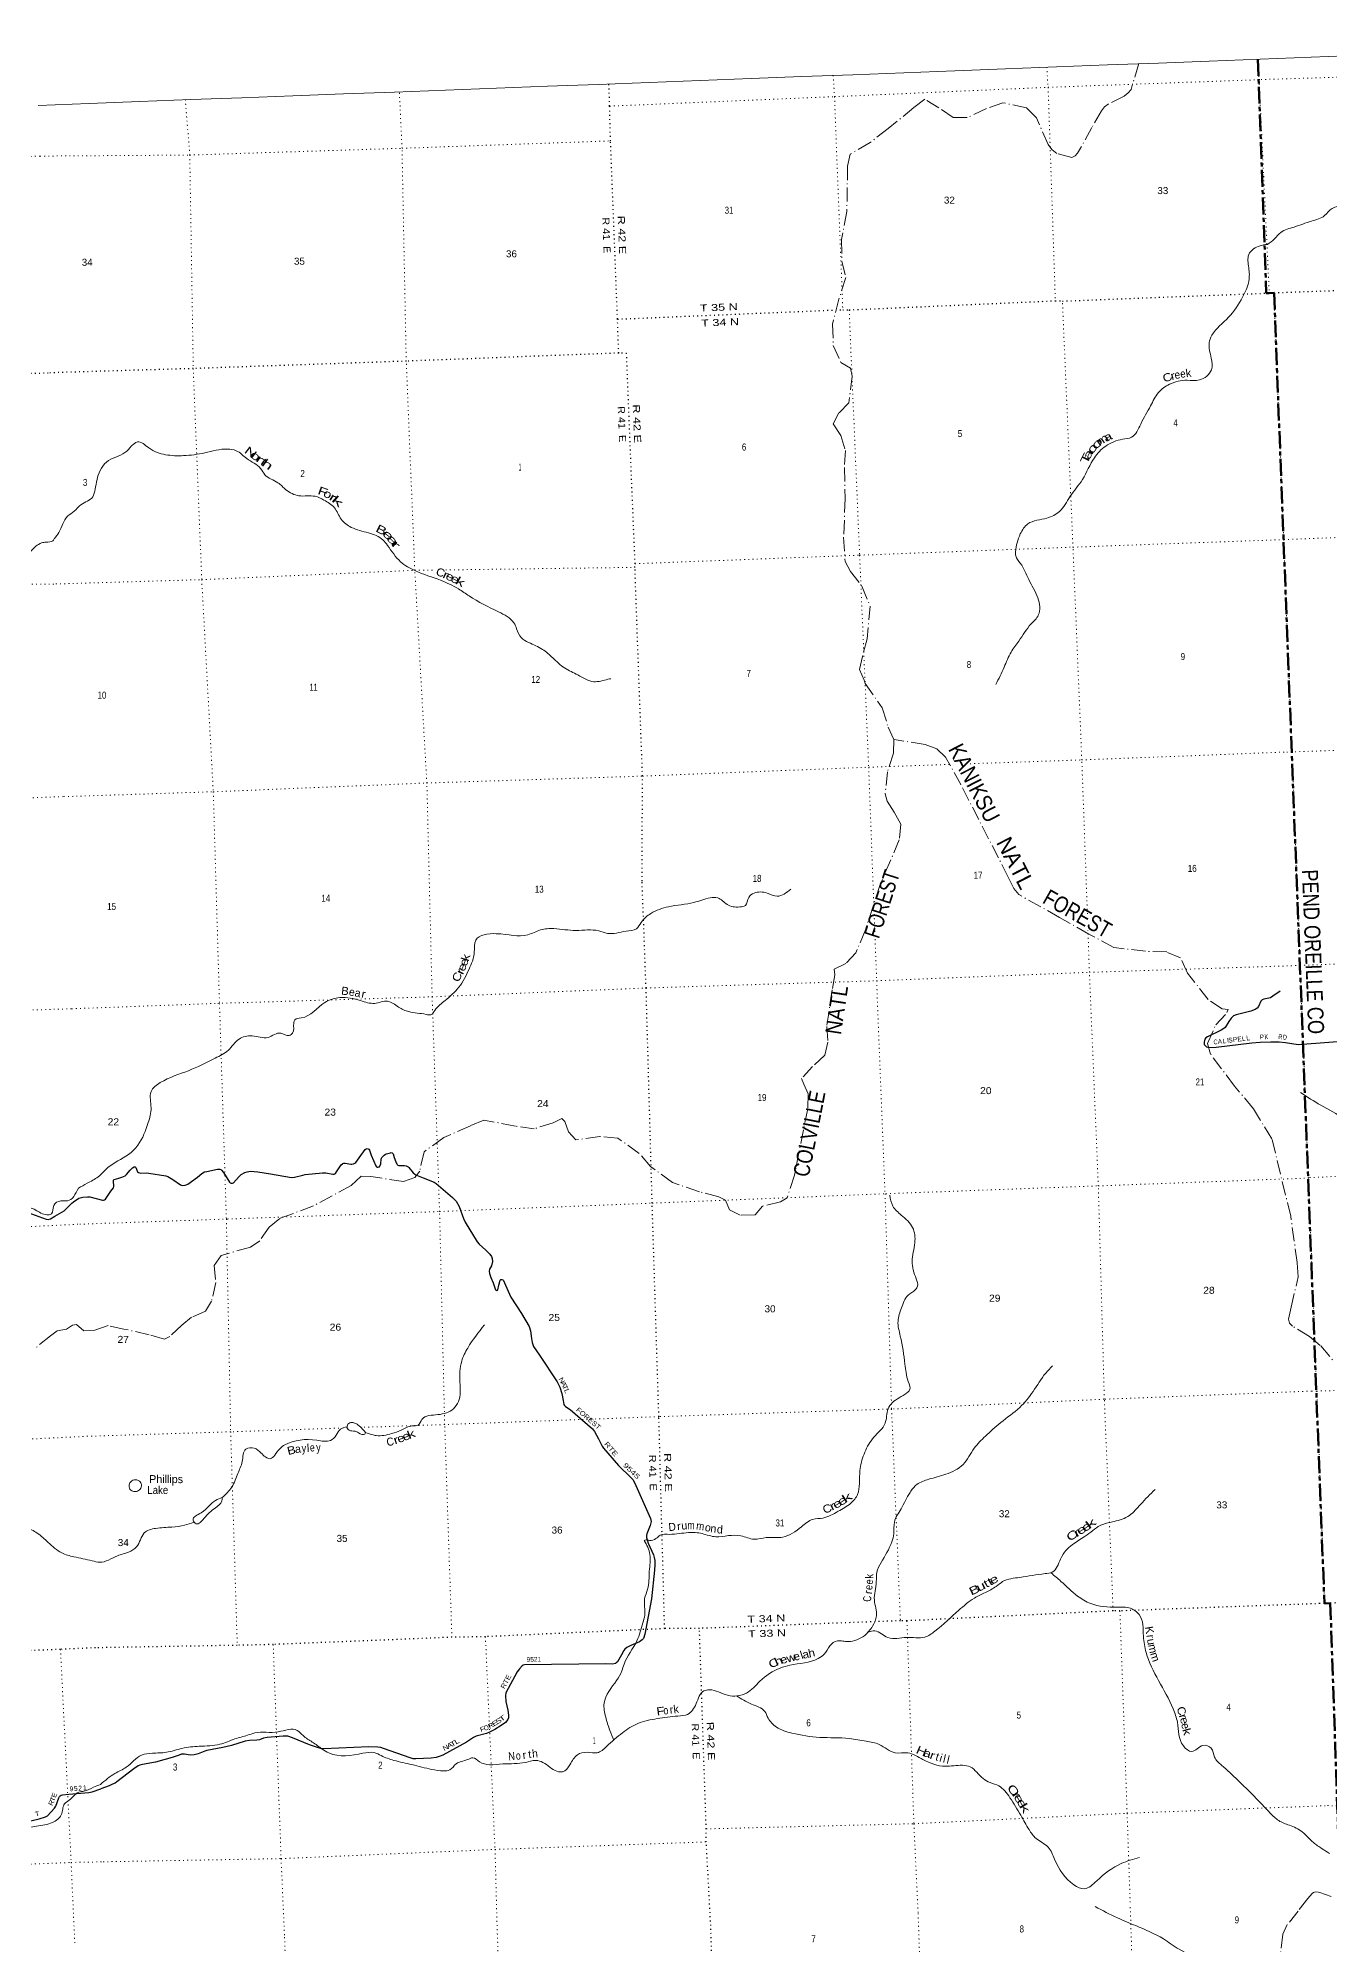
# Model space of a CAD drawing. Header units: feet. Extents: x 733631 to 986127, y 195788 to 388968.
# Drawn here: x 825295 to 857588, y 336781 to 384444 of the extents above; entities that cross this region are included whole.
import ezdxf
from ezdxf.enums import TextEntityAlignment as Align

# ---------------------------------------------------------------- set-up
doc = ezdxf.new("R2010")
doc.units = ezdxf.units.FT
doc.header["$LTSCALE"] = 70
for name, pattern in [('DOT_DASHED', [7.7, 5, -1.2, 0.3, -1.2]), ('DOTTED', [1.5, 0.3, -1.2]), ('LONG_DASH_SHORT_DASH', [9.9, 6, -1.2, 1.5, -1.2])]:
    doc.linetypes.add(name, pattern=pattern)
for name, color, linetype, lineweight in [('11', 7, 'LONG_DASH_SHORT_DASH', 60), ('29', 7, 'Continuous', 25), ('39', 7, 'Continuous', 13), ('4', 7, 'Continuous', 13), ('44', 7, 'DOT_DASHED', 13), ('6', 7, 'DOTTED', 25), ('7', 7, 'DOTTED', 13)]:
    doc.layers.add(name, color=color, linetype=linetype, lineweight=lineweight)
for name, color, linetype in [('12', 7, 'Continuous'), ('30', 7, 'Continuous'), ('41', 7, 'Continuous')]:
    doc.layers.add(name, color=color, linetype=linetype)

msp = doc.modelspace()

# ---------------------------------------------------------------- linework, layer by layer
at = {"layer": '11'}
for points in [[(855788.79, 383920.74), (855998.88, 378069.8), (856072.3, 378071.98)], [(856072.3, 378071.98), (856192.83, 378079.02), (857452.27, 345317.99), (857599.36, 345323.04), (857851.76, 337969.91)]]:
    msp.add_lwpolyline(points, dxfattribs=at)
at = {"layer": '29'}
for points in [[(856341.54, 360624.92), (856163.55, 360492.78), (856100.05, 360458.31), (855940.39, 360419.74), (855897.1, 360401.47), (855859.75, 360368.22), (855802.05, 360241.14), (855769.35, 360193.29), (855722.52, 360159.48), (855611.12, 360122.84), (855248.08, 360029.86), (855181.71, 360003.37), (855118.14, 359950.21), (855064.91, 359865.58), (854967.74, 359716.8), (854937.16, 359685.62), (854873.84, 359642.62), (854524.72, 359477.44), (854490.19, 359454.23), (854462.67, 359419.01), (854444.42, 359349.61), (854448.07, 359283.87), (854458.79, 359269.84), (854502.82, 359232.74), (854573.55, 359216.06), (854742.45, 359222.81), (855636.54, 359330.95), (855842.35, 359342.31), (856114.79, 359358.09), (856324.15, 359353.27), (856480, 359338.45), (856796.26, 359284.17)], [(856796.26, 359284.17), (858326.64, 359404.25)], [(831106.99, 356055.72), (831628.62, 355965.79), (831705.9, 355970.78), (831909.42, 356021.17), (831971.71, 356035.18), (832402.41, 356079.01), (832485.15, 356080.38), (832659.73, 356050.7), (832693.67, 356050.46), (832714.48, 356056.18), (832727.25, 356066.22), (832758.08, 356105.36), (832874.46, 356279.05), (832900.63, 356308.19), (832913.4, 356314.58), (832938.95, 356322.8), (832969.48, 356323.09), (833113.51, 356294.63), (833141.53, 356297.23), (833176.2, 356307.28), (833209.05, 356322.8), (833234.59, 356341.73), (833325.13, 356452), (833470.4, 356661.06), (833497.4, 356678.89), (833517.47, 356684.37), (833546.67, 356680.72), (833564.68, 356670.86), (833579.52, 356649.67), (833618.69, 356518.05), (833739.37, 356251.19), (833751.07, 356232.4), (833769.32, 356223.27), (833787.57, 356219.62), (833810.79, 356225.87), (833825.89, 356232.4), (833836.84, 356248.83), (833860.08, 356308.33), (833873.84, 356425.6), (833880.64, 356446.06), (833889.76, 356460.67), (833942.69, 356522.75), (833976.07, 356546.41), (834001.09, 356555.62), (834106.94, 356583.02), (834123.36, 356584.84), (834141.99, 356579.19), (834159.86, 356564.76), (834170.81, 356551.06), (834194.51, 356466.58), (834212.36, 356420.32)], [(826310.54, 355443.44), (826416.49, 355474.56), (826530.81, 355480.45), (826591.69, 355478.21), (826905.58, 355394.21), (826931.13, 355394.21), (826956.65, 355400.85), (826982.23, 355423.42), (827115.61, 355620.51), (827179.33, 355701), (827187.69, 355740.11), (827178.51, 355878.6), (827182.98, 355894.57), (827197.58, 355909.18), (827315.08, 355942.42), (827391.02, 355967.61), (827471.32, 356007.79), (827502.81, 356038.46), (827597.38, 356148.89), (827657.47, 356208.66), (827695.15, 356227.26), (827723.17, 356226.93), (827733.87, 356214.72), (827780.13, 356107.89), (827803.47, 356084.49), (827863.99, 356073), (828000.79, 356076.45), (828058.97, 356073.53), (828488.74, 356005.37), (828540.76, 355987.7), (828665.32, 355913.81), (828851.01, 355783.18), (828876.56, 355772.22), (828908.49, 355764.53), (828971.45, 355768.57), (828997, 355775.87), (829040.3, 355793.94), (829283.42, 355970.68), (829390.8, 356061.5), (829453.25, 356100.92), (829511.66, 356114.62), (829781.74, 356168.49), (829839.77, 356172), (829862.04, 356164.84), (829880.29, 356146.57), (829929.45, 356089.04), (830081.4, 355847.57), (830099.28, 355828.83), (830124.83, 355821.52), (830157.68, 355821.52), (830176.57, 355833.26), (830319.69, 355991.92), (830369.38, 356040.66), (830461.02, 356090.14), (830522.68, 356106.4), (830606.98, 356118.1), (830786.83, 356101.13), (831106.99, 356055.72)], [(834212.36, 356420.32), (834245.76, 356333.79), (834262.06, 356300.88), (834271.18, 356289.92), (834289.43, 356273.48), (834310.86, 356261.93), (834457.94, 356259.75), (834493.83, 356253.4), (834515.73, 356242.44), (834544.93, 356227.83), (834562.43, 356211.6), (834671.92, 356083.15), (834711, 356046.13), (834731.07, 356031.52), (834750.64, 356023.9), (834922.31, 355956.29), (835194.62, 355847.08), (835245.68, 355816.26), (835657.4, 355466.43), (835705.61, 355414.29), (835745.76, 355370.46), (835817.02, 355235.33), (835928.25, 354935.84), (835974.35, 354849.18), (836271.35, 354353.3), (836319.07, 354297.44), (836485.83, 354145.12), (836588.89, 354042.86), (836625.39, 353991.73), (836644.63, 353936.12), (836650.94, 353867.55), (836625.07, 353758.25), (836581.59, 353675.81), (836573.78, 353621.36), (836581.59, 353566.24), (836610.79, 353467.63), (836671.22, 353329.42), (836732.16, 353152.75), (836760.44, 353135.27), (836786.53, 353152.91), (836812.43, 353268.65), (836841.98, 353394.6), (836858.99, 353412.85), (836888.19, 353416.5), (836913.74, 353409.19), (836926.87, 353385.92), (836975.52, 353269.12), (837111.54, 352968.66), (837382.37, 352562.89), (837570.72, 352238.64), (837601.89, 352128.92), (837625.23, 351934.64), (837643.72, 351836.88), (837682.74, 351741.73), (837829.78, 351524.22), (838267.6, 350851.42), (838333.56, 350721.11), (838389.18, 350560.45), (838417.72, 350388.51), (838441.64, 350286.83), (838454.01, 350264.58), (838479.56, 350235.36), (838595.29, 350162.16), (839154.8, 349682.04), (839203.57, 349616.92), (839303.08, 349431.72), (839395.7, 349249.25), (839432.62, 349197.41), (839803.24, 348761.41), (840122.61, 348458.21), (840165.84, 348411.05), (840207.67, 348336.83), (840607.7, 347435.12), (840618.43, 347364.67), (840593.79, 347267.53), (840511.08, 347054.93), (840505.29, 347010.4), (840505.29, 346966.57), (840541.72, 346826.74), (840675.66, 346528.2), (840698.74, 346464.38), (840709.11, 346386.66), (840713.34, 346285.42), (840707.95, 346147.13), (840627.84, 345431.52), (840461.28, 344549.46), (840428.64, 344439.19), (840398.23, 344404.06), (840325.4, 344358.89)], [(824949.86, 355119.28), (825493.02, 354918.48), (825547.77, 354914.83), (825602.52, 354929.44), (825712.18, 354999.68), (825890.86, 355093.79), (825947.09, 355132.89), (826136.77, 355321.46), (826179.21, 355353.1), (826310.54, 355443.44)], [(840325.4, 344358.89), (840111.31, 344267.83), (840016.2, 344212.75), (839961.93, 344169.29), (839935.9, 344139.71), (839880.63, 344027.19), (839776.31, 343853.98), (839746.1, 343829.26), (839727.85, 343818.31), (839653.44, 343800.78), (839484.17, 343804.08), (837453.05, 343785.39), (837424.69, 343776.31), (837393.66, 343752.57), (837326.18, 343685), (837268.46, 343604.95), (836990.38, 343082.38), (836978.17, 343017.8), (836990.03, 342861.3), (837038.24, 342647.89), (837056.08, 342523.58), (837056.08, 342457.84), (837038.86, 342414.47), (836975.78, 342342.79), (836873.26, 342264.98), (836716.63, 342167.48), (836581.58, 342094.43), (836500.11, 342064.94), (836244.98, 341994.38), (836180.09, 341966.6), (836004.61, 341851.96), (835413.6, 341526.5), (835323.39, 341488.69), (835242.05, 341468.07), (835121.6, 341446.15), (834928.55, 341438.72), (834734.71, 341427.89), (834669.01, 341431.55), (834593.58, 341457.54), (833930.46, 341690.68), (833862.36, 341714.6), (833790.15, 341727.34), (833562.49, 341730.33), (832438.5, 341685.46), (832358.58, 341690.87), (832300.19, 341705.48), (832080.43, 341783.86), (831655.11, 341958.07), (831533.7, 341997.66), (831475.3, 342001.31), (831420, 341998.99), (831019.05, 341968.44), (830928.64, 341945.17), (830832.91, 341910), (830763.25, 341898.31), (830581.06, 341888.09), (830472.29, 341870.6), (830125.79, 341766.21), (829916.16, 341717.59), (829515.28, 341637.91), (829464.51, 341625.1), (829297.85, 341558.07), (829194.08, 341528.34), (829095.89, 341519.83), (828953.18, 341548.43), (828920.33, 341552.08), (828881.48, 341545.48), (828821.79, 341526.51), (828718.55, 341486.65), (828646.59, 341460.77), (828228.25, 341350.36), (827902.29, 341289.05), (827836.3, 341270.86), (827792.5, 341252.59), (827688.72, 341183.92), (827263.26, 340859.97), (827219.46, 340827.1), (827157.41, 340794.23), (827069.81, 340757.71), (826858.97, 340683.41)], [(823961.19, 339765.42), (824034.91, 339789.86), (824177.26, 339822.73), (824266.9, 339828.51), (824326.9, 339822.73), (824571.45, 339753.34), (824640.28, 339753.49), (824699.2, 339767.95), (824832.23, 339815.53), (825322.78, 339935.69), (825480.29, 339979.78), (825528.65, 340006.04), (825706.58, 340198.92), (825735.52, 340245.18), (825814.12, 340459.69), (825832.51, 340489.26), (825848.93, 340505.71), (825872.65, 340523.96), (825907.31, 340533.86), (826063.94, 340546.98), (826560.67, 340586.06), (826648.11, 340604.69), (826858.97, 340683.41)]]:
    msp.add_lwpolyline(points, dxfattribs=at)
at = {"layer": '39'}
for points in [[(856024.99, 379289.47), (856201.54, 379423.28), (856358.96, 379585.26), (856695.35, 379721.93), (857128.27, 379872.52), (857456.67, 380006.86), (857641.64, 380188.13), (857935.85, 380266.49), (858183.5, 380448.21), (858465.63, 380627.25), (858718.6, 380623.07), (859005.33, 380430.06), (859312.15, 380547.36), (859641.28, 381021.58), (859822.11, 381154.14), (860086.47, 381168.61), (860217.08, 381343.69), (860342.38, 381550.93), (860516.28, 381551.72), (860696.41, 381753.03), (860838.37, 381845.62), (861236.41, 381855.26), (861456.09, 381977.21), (861686.76, 382127.91), (861805.07, 382255.98), (861999.9, 382289.97), (862152.17, 382326.32), (862365.96, 382290.25), (862575.49, 382156.91), (862899.65, 382040.23), (863086.1, 381774.49), (863109.44, 381593.35), (863435.73, 381217.81), (863530.43, 381124.45), (863774.43, 380937.85), (863973.94, 380955.84), (864250.56, 380916.18), (864455.45, 380695.67), (864712.21, 380493.39), (864919.31, 380165.75), (865072.15, 379880.48), (865344.39, 379798.16), (865816.96, 379764.21), (866118.9, 379800.4), (866240.42, 379898.25), (866491.08, 379952.64), (866750.75, 379932.54), (866893.91, 379994.83), (866978.26, 380060.87), (867102.98, 380077.93), (867310.28, 380001.15), (867539.26, 379989.95), (867805.07, 379814.33), (868072.18, 379810.71), (868202.35, 379740.99), (868563.27, 379308.16), (869058.03, 379070.77), (869475.08, 378957.75), (869805.11, 378794.78), (870592.76, 378566.92), (870870.38, 378604.17), (871191.18, 378726.07), (871511, 378667.88), (872324.9, 378441.06), (872644.17, 378243.27), (872973.09, 378108.57), (873559.77, 378206.56), (873639.34, 378393.79), (873813.53, 378489.67), (873938.27, 378557.31), (874138.66, 378553.08), (874386.88, 378413.17), (874606.16, 378391.48), (874735.37, 378499.75), (874921.22, 378505.06), (875034.97, 378390.19), (875155.13, 378318.06), (875291.56, 378345.69), (875482.31, 378278.37), (875652.84, 378159.68), (875791.7, 378023.55), (875978.33, 377958.09), (876300.79, 377833.25), (876460.26, 377738.39), (876522.71, 377591.16), (876619.56, 377443.26), (876729.62, 377370.73), (876793.52, 377237.71), (876904.91, 377080.27), (877168.65, 376957.16), (877445.25, 376866.93)], [(856024.99, 379289.47), (855677.8, 379175.1), (855560.79, 379033.93), (855560.66, 378706.4), (855562.73, 378372.86), (855405.12, 377971.62), (855054.59, 377465.23), (854639.66, 377015.43), (854570.64, 376825.23), (854622.61, 376446.77), (854625.53, 376151.68), (854329.87, 375901.76), (854018.8, 375891.95), (853579.09, 375791.15), (853300.38, 375582.2), (853106.15, 375254.61), (852859.31, 374795.97), (852632.76, 374467.36), (852405.87, 374415.72), (851984.41, 374246.75), (851700.08, 373956.76), (851403.3, 373411.62), (851090.89, 372981.23), (850831.17, 372613.16), (850512.73, 372447.44), (850040.04, 372301.12), (849849.47, 372052.5), (849731.83, 371599.95), (849734.72, 371505.01), (849849.52, 371320.61), (850060.14, 370910.76), (850288.46, 370450.92), (850299.6, 370018.6), (850118.21, 369800.59), (849811.86, 369370.4), (849618.06, 369095.39), (849443.55, 368717.87), (849237.86, 368287.4)], [(825702.31, 371937.62), (825813.11, 372083.09), (826033.09, 372494.38), (826193.14, 372616.69), (826366.09, 372779.85), (826661.27, 372979.21), (826720.25, 373167.07), (826845.53, 373634.01), (827002.87, 373845.2), (827466.61, 374086.26), (827633.5, 374249.23), (827778.06, 374348.81), (828063.62, 374200.11), (828479.2, 374031.26), (828932.82, 374007.14), (829460.37, 374078.37), (830029.66, 374173.15), (830247.26, 374131.49), (830512.02, 373935.63), (830857.27, 373685.71), (830963.13, 373529.32), (831290.69, 373329.38), (831490.07, 373155.73), (831814.13, 373004.2), (832220.93, 372990.75), (832440.13, 372896.57), (832702.75, 372704.69), (832869.09, 372420.82), (833124.06, 372214.55), (833554.87, 372076.5), (833914.07, 371899.79), (834029.41, 371763.93), (834357.24, 371355.75), (834728.14, 371126.85), (835351.83, 370895.81), (835801.26, 370677.48), (836067.49, 370499.87), (836805.42, 370102.6), (837189.85, 369827.63), (837257.02, 369680.13), (837375.07, 369455.39), (837556.51, 369339.8), (837901.51, 369164.67), (838160.7, 368952.47), (838455.46, 368700.95), (838790.36, 368525.51), (839185.73, 368356.01), (839539.69, 368417.72), (839612.22, 368431.18)], [(824153.79, 371538.29), (824221.86, 371568.47), (824283.64, 371550.8), (824402.8, 371502.23), (824486.66, 371493.4), (824574.92, 371506.65), (824632.3, 371502.23), (824724.98, 371475.74), (824910.34, 371493.4), (825073.64, 371586.13), (825236.93, 371740.68), (825382.57, 371824.58), (825492.91, 371846.66), (825665.03, 371877.57), (825707.81, 371944.83)], [(844113.03, 363173.82), (843770.72, 362995.21), (843519.69, 363072.21), (843192.16, 363072), (843059.96, 362964.72), (842977.12, 362763.97), (842834.75, 362725.11), (842519.45, 362787.95), (842285.92, 362954.46), (842095.86, 362954.53), (841691.05, 362836.64), (841051.31, 362731.55), (840615.65, 362564.15), (840371.83, 362338.11), (840253.29, 362180.72), (839994.38, 362117.96), (839526.94, 362064.81), (839310.68, 362128.75), (838744.31, 362137.18), (838188.9, 362184.36), (837854.27, 362151.57), (837540.47, 362032.5), (836749.16, 362058.09), (836236.5, 361896.36), (836199.27, 361591.91), (836068.53, 361171.3), (835811.4, 360718.39), (835469.66, 360388.17), (835212.31, 360141.49), (835114.58, 360031.25), (834995.03, 360039.61), (834562.28, 360108.86), (834304.02, 360224.05), (834030.7, 360369.08), (833706.79, 360316.41), (833354.95, 360384.17), (832841.15, 360458.95), (832464.74, 360337.9), (831867.95, 359951.12), (831713.59, 359907.83), (831683.79, 359824), (831657.14, 359570.44), (831573.97, 359513.22), (831359.85, 359573.19), (831045.68, 359466.24), (830644.14, 359506.14), (830317.18, 359421.03), (830050.53, 359147.76), (829721.08, 358945.3), (829055.29, 358633.17), (828346.66, 358333.84), (828118.94, 358110.33), (828119.18, 357703.95), (828049.52, 357335.81), (827789.65, 356773.64), (827554.22, 356537.75), (827036.5, 356210.07), (826796.84, 355980.12), (826520.69, 355819.77), (826301.21, 355693.66)], [(817602.89, 355919.02), (817914.58, 356232.1), (818262.94, 356629.68), (818525.12, 356738.43), (819131.59, 356929.29), (819423.06, 357061.58), (819730.22, 357204.68), (820052.34, 357330.25), (820342.94, 357798.01), (820543.1, 358071.74), (821077.51, 358109.8), (821497.41, 357904.26), (821792.16, 357737.57), (822004.76, 357282.23), (822028.47, 356933.64), (822219.1, 356833.03), (822472.63, 356638.23), (822672.45, 356558.25), (822885.36, 356547.56), (823204.12, 356341.53), (823467.38, 356155.25), (823754.14, 355986.18), (823953.72, 355550.47), (824109.16, 355512.97), (824340.62, 355404.08), (824670.21, 355317.78), (825263.21, 355132.1), (825549, 355029.69), (825628.68, 355057.51), (825686.27, 355262.2), (825865.13, 355379.35), (826028.94, 355380.62), (826301.52, 355694.01)], [(856854.41, 358086.74), (857364.48, 357769.04), (857931.08, 357402.99), (858246.11, 356954.18), (858757.44, 356399.84), (859113.44, 356142.81), (859830.54, 355857.55), (860206.68, 355653.91), (860552.81, 355544.17), (861216.6, 355430.77), (861438.81, 355283.77), (861661.29, 355181.29), (862322.75, 355075.9), (862807.46, 355093), (863075.98, 355002.44), (863543.71, 354630.47), (863805.93, 354545.74), (864321.09, 354559.99), (864735, 354475.18), (865030.76, 354104.51), (865190.33, 353700.15), (865325.93, 353493.09), (865670.04, 353383.26), (866218.79, 353366.48), (866759.38, 353351.39), (867281.61, 353289.06), (867712.67, 353435.53), (868141.31, 353745.77), (868381.76, 353904.96), (868535.23, 353911.01), (868715.93, 353790.7), (869039.5, 353791.32), (869535.4, 353729.97), (870148.03, 353529.6), (870596.14, 353500.75), (871504.74, 353538.62), (871999.87, 353548.04), (872123.32, 353443.67), (872292.71, 353302.68), (872990.55, 353095.55), (873668.86, 352922.04), (874221.12, 352816.38), (874605.75, 352653.54), (874910.66, 352665.57), (875195.2, 352630.27), (875474.13, 352685.78), (875892.71, 352584.96), (876337.4, 352335.48), (876499.56, 352121.38), (876733.17, 351993.03), (877022.27, 352046.92), (877329.19, 351854.71), (877595.04, 351575.92), (877690.73, 351201.4), (877749.89, 350932.66), (877912.7, 350548.66), (878072.68, 350338.52), (878242.11, 349940.61), (878363.06, 349848.28), (878752.07, 349728.09), (879094.09, 349466.47), (879503.1, 349096.22), (879868.1, 348918.44), (880286.35, 348467.65), (880366.95, 348116.81), (880480.34, 347908.87), (880861.81, 347723.65), (880969.48, 347557.97), (881044.18, 347202.86), (881291.47, 346625.96), (881474.03, 346509.77), (881873.28, 346335.36), (882830.4, 345810.75), (883437.21, 345757.81), (883711.91, 345766.63), (884027.27, 345667.81), (884281.23, 345536.22), (884590.01, 345348.13), (884985.62, 345163.47), (885229.38, 344982.93), (885431.33, 345041.47), (885572.89, 345144.16), (885677.43, 345364.74), (885880.98, 345536.63), (886081.02, 345489.9), (886232.36, 345601.07), (886348.28, 345635.98), (886679.52, 345800.77), (886935.35, 346031.37), (887186.35, 346128.26), (887514.72, 346212.02)], [(846584.27, 355520.37), (846663.33, 355247.89), (846872.33, 355024), (847156.76, 354713.52), (847212.76, 354335.19), (847142.07, 353867.94), (847246.38, 353430.48), (847280.37, 353243.53), (847230.26, 353163.09), (847044.51, 353021.78), (846878.31, 352703.16), (846791.45, 352368.84), (846849.22, 351998.65), (846963.55, 351298.67), (847049.61, 350862.65), (847082.39, 350649.37), (847013.78, 350578.47), (846649.26, 350332.45), (846546.76, 350179.6), (846468.71, 349821.3), (846186.22, 349470.71), (845962.99, 349099.75), (845846.14, 348687.66), (845825.27, 348310.94), (845780.87, 348042.67), (845613.68, 347823.08), (845294.38, 347618.92), (844915.34, 347451.29), (844663.66, 347417.07), (844378.15, 347232.17), (843910.86, 346974.82), (843494.76, 346961.7), (843198.76, 346922.04), (842860.63, 347004.38), (842551.1, 347010.8), (842236.61, 346980.66), (841896.52, 347060.92), (841549.95, 347088.4), (841080.24, 347043.27), (840846.37, 347021.74), (840739.75, 346937.51), (840579.39, 346892.01), (840473.18, 346901.42), (840448.04, 346889.89)], [(836454.57, 352279.45), (836033.48, 351700.07), (835883.63, 351375.9), (835839.09, 350846.8), (835803.35, 350360.44), (835675.33, 350182.53), (835289.61, 350034.91), (834890.86, 349917.2), (834792.09, 349774.58), (834649.11, 349755.92), (834373.5, 349644.12), (834133.39, 349561.74), (833748.7, 349513.22), (833640.78, 349538.12), (833477.59, 349585.54)], [(826854.65, 340790.83), (827212.68, 341064.23), (827496.98, 341222.81), (827878.08, 341521.92), (828151.49, 341573), (828500.62, 341594.12), (828891.85, 341693.39), (829322.94, 341745.4), (829841.07, 341794.09), (830215.03, 341929.21), (830529.63, 342022.02), (830709.7, 342077.45), (831295.34, 342106.82), (831773.44, 342142.12), (831916.93, 342011.18), (832148.27, 341850.66), (832398.21, 341676.58), (832566.78, 341577.76), (833414.41, 341569.12), (833694.93, 341586.05), (833873.12, 341510.8), (834186.04, 341393.29), (834640.16, 341286.3), (835131.01, 341168.34), (835433.39, 341131.38), (835584.33, 341154.33), (835749.45, 341309.15), (836023.34, 341410.79), (836159.4, 341457.54), (836328.17, 341359.75), (836581.22, 341282.81), (836916.21, 341303.48), (837477.12, 341341.39), (837738.48, 341390.07), (837913.79, 341343.03), (838266.32, 341119.61), (838406.13, 341109.87), (838590.83, 341285.53), (838775.46, 341529.92), (839024.14, 341596.39), (839269.16, 341583.9), (839507, 341741.01), (839904.98, 342083.12), (840284.08, 342315.45), (840771.71, 342435.96), (841291.36, 342500.87), (841530.75, 342540.76), (841746.89, 342812.44), (841939.41, 343129.86), (842074, 343158.37), (842533.15, 343019.19), (843002.55, 343074.43), (843339.28, 343370.12), (843848.79, 343701.59), (844091.29, 343771.91), (844797.92, 343937.74), (844948.24, 344047.61), (845089.48, 344256.27), (845275.72, 344381.43), (845409.34, 344375.53), (845547.24, 344361.68), (845958.97, 344518.21), (846154.19, 344746.77), (846253.43, 345006.67), (846201.16, 345395.23), (846249.69, 345859.75), (846262.69, 346096.71), (846366.59, 346336.54), (846637.91, 346854.59), (846684.34, 347056.21), (846701.68, 347349.92), (846867.5, 347680.66), (847091.53, 348092.08), (847265.45, 348289.64), (847558.69, 348420.19), (847987.56, 348544.91), (848418.8, 348791.02), (848699.62, 349196.15), (848975.57, 349495.99), (849359.42, 349837.65), (849833.12, 350216.51), (850168.67, 350617.3), (850484.31, 351074.07), (850652.67, 351255.27)], [(833477.76, 349585.49), (833322.89, 349752.52), (833084.05, 349827.88), (833017.83, 349744.92), (833067.24, 349649.43), (833217.7, 349621.83), (833305.84, 349582.15), (833460.52, 349548.61), (833478.45, 349585.29)], [(833016.7, 349727.3), (832852.27, 349670.96), (832749.52, 349526.19), (832606.01, 349392.27), (832262.2, 349395.58), (831465.03, 349281.49), (831326.71, 349176.04), (831093.48, 348934.15), (830864.66, 349078.57), (830699.26, 349198.71), (830491.76, 349173.97), (830396.14, 348861.62), (830285.89, 348564.98), (830138.43, 348228.75), (829897.92, 347960.36)], [(827754.11, 348115.16), (827634.26, 348133.62), (827568.63, 348230.62), (827591.88, 348330.42), (827694.7, 348406.45), (827827.1, 348374.23), (827876.32, 348284.8), (827847.39, 348172.69), (827754.11, 348115.16)], [(817822.79, 346225.54), (818029.31, 346537.95), (818217.57, 346851.56), (818432.43, 346887.45), (818631.2, 347011.55), (818693.19, 347208.36), (818817.83, 347361.48), (819064.79, 347358.38), (819172.37, 347530.95), (819287.43, 347762.46), (819638.17, 347881.24), (819995.06, 347862.85), (820345.17, 347860.33), (820524.75, 347961.34), (820651.17, 348029.66), (820842.58, 348001.84), (821085.47, 347954.1), (821495.04, 348069.45), (821892.49, 348048.84), (822461.5, 347946.98), (823218.79, 347796.95), (823867.75, 347716.86), (823970.66, 347632.54), (824254.14, 347491.62), (824978.22, 347224.91), (825274.26, 347074.45), (825547.76, 346840.12), (825885.21, 346578.33), (826184.88, 346482.6), (826648.04, 346383.31)], [(829897.92, 347960.36), (829728.19, 347890.31), (829373.6, 347583.94), (829169, 347397.55), (829244.55, 347306.93), (829440.58, 347442.51), (829719.84, 347700), (829888.32, 347877.16), (829897.6, 347960.23)], [(846053, 344601.98), (846210.4, 344627.23), (846540.89, 344463.78), (847005.77, 344468.33), (847460.49, 344474.58), (847710.75, 344621.97), (848311.5, 345144.35), (848700.5, 345449.77), (848975.24, 345589.85), (849247.6, 345741.99), (849407.76, 345860.26), (849837.19, 345966.8), (850467.14, 346061.47), (850647.88, 346101.54), (850854.35, 346425.48), (850999.14, 346650.42), (851517.27, 347030.68), (851899.67, 347287.38), (852194.44, 347367.44), (852576.11, 347514.93), (852856.78, 347792.68), (853219.5, 348164)], [(829185.61, 347344.53), (828954.55, 347269.48), (828638.47, 347225.15), (828233.09, 347192.14), (827949.47, 347078.07), (827755.85, 346730.28), (827557.62, 346600.7), (827279.44, 346507.01), (826829.45, 346345.23), (826648.04, 346383.31)], [(840448.04, 346889.89), (840590.03, 346542.58), (840574.61, 346119.53), (840531.65, 345671.36), (840457.87, 345438.55), (840461.05, 345020.35), (840412.56, 344831.15), (840265.59, 344383.17), (839941.76, 343796.74), (839890.24, 343629.33), (839757.95, 343392.65), (839443.79, 342820.69), (839484.6, 342476.24), (839587.91, 342137.82), (839688.31, 341900.38)], [(850621.17, 346078.61), (850865.27, 345867.8), (851282.89, 345498.85), (851608, 345312.99), (852259.7, 345224.36), (852604.31, 345194.79), (852719.4, 345133.72), (852821.38, 345037.87), (852926.87, 344495.31), (852993.71, 344093.06), (853304.27, 343389.15), (853669.42, 342684.95), (853774.81, 342344.56), (853926.27, 341752.91), (854136.73, 341613.97), (854415.15, 341766.3), (854621.37, 341700.02), (854702.99, 341476.15), (854881.08, 341271.5), (855286.65, 340900.14), (856098.22, 340076.58), (856310.21, 339887.15), (856574.53, 339772.15), (856899.08, 339604.47), (857176.03, 339340.26), (857393.04, 339185.35), (857576.18, 339064.11)], [(842755.23, 343007.69), (843126.12, 342801.34), (843459.3, 342615.73), (843545.2, 342450.63), (843752.19, 342226.67), (844138.93, 342075.1), (844837.7, 341967.73), (845572.46, 341940.36), (845997.14, 341870.85), (846323.08, 341790.15), (846723.73, 341580.39), (847033.08, 341580.03), (847416.21, 341414.19), (847971.28, 341245.69), (848403.22, 341269.42), (848596.53, 341229.01), (848916.76, 340937.86), (849097.77, 340836.41), (849308.4, 340758.14), (849588.41, 340459.66), (849862.63, 340019.46), (850067.61, 339662), (850242.09, 339443.08), (850543.95, 339224.14), (850706.81, 338921.96), (851189.29, 338282.11), (851451.03, 338185.23), (851758.52, 338378.91), (852373.97, 338816.83), (852828.36, 338966.61)], [(816699.36, 336420.09), (817015.21, 336661.9), (817135.48, 336867.37), (817259.28, 336994.18), (817669.57, 337228.8), (817983.97, 337481.37), (818381.21, 337691.15), (818457.34, 337753.17), (818635.68, 337791.47), (819101.08, 337969.95), (819321.55, 338151.61), (819581.47, 338446.2), (819855.88, 338597.94), (820082.35, 338690.94), (820369.81, 338867.52), (820624.78, 338911.27), (820886.02, 338995.72), (821323.83, 339338.69), (821516.09, 339337.19), (821983.72, 339149.95), (822321.03, 339072.08), (822519.73, 338971.83), (822935.99, 338802.5), (823076.26, 338606.67), (823178.93, 338437.45), (823393.71, 338475.36), (823709.25, 338657.24), (823871.65, 339006.07), (824122.2, 339284.07), (824681.42, 339626.42), (824879.59, 339673.69), (825256.73, 339745.14), (825657.01, 339841.88), (825872.99, 340033.44), (825957.8, 340308.07), (826106.36, 340423.86), (826234.29, 340554.31), (826316.66, 340597.94), (826440.21, 340622.18), (826675.65, 340722.19), (826854.65, 340790.83)], [(851719.88, 337736.55), (852276.56, 337456.21), (852733.03, 337261.66), (853425.29, 336930.71), (853821.49, 336671.17), (854455.93, 336424.89), (855086.86, 336378.59), (855631.83, 336304.7)]]:
    msp.add_spline(points, degree=3, dxfattribs=at)
at = {"layer": '4'}
for points in [[(825295.34, 382763.85), (826568.33, 382811.19), (827841.33, 382858.6), (829114.32, 382906.08), (830387.34, 382953.63), (831660.36, 383001.27), (832933.36, 383048.97), (834206.38, 383096.74), (835479.37, 383144.59), (836752.36, 383192.51), (838025.34, 383240.5), (839298.32, 383288.57), (840571.33, 383336.71), (841844.32, 383384.92), (843117.29, 383433.21), (844390.27, 383481.57), (845663.25, 383530), (846936.2, 383578.5), (848209.17, 383627.08), (849482.15, 383675.73), (850755.13, 383724.45), (852028.09, 383773.25), (853301.05, 383822.12), (854573.99, 383871.06), (855846.93, 383920.08)], [(825295.34, 382763.85), (826568.33, 382811.19), (827841.33, 382858.6), (829114.32, 382906.08), (830387.34, 382953.63), (831660.36, 383001.27), (832933.36, 383048.97), (834206.38, 383096.74), (835479.37, 383144.59), (836752.36, 383192.51), (838025.34, 383240.5), (839298.32, 383288.57), (840571.33, 383336.71), (841844.32, 383384.92), (843117.29, 383433.21), (844390.27, 383481.57), (845663.25, 383530), (846936.2, 383578.5), (848209.17, 383627.08), (849482.15, 383675.73), (850755.13, 383724.45), (852028.09, 383773.25), (853301.05, 383822.12), (854573.99, 383871.06), (855846.93, 383920.08)], [(855846.93, 383920.08), (857119.9, 383969.16), (858392.86, 384018.33)], [(855846.93, 383920.08), (857119.9, 383969.16), (858392.86, 384018.33)]]:
    msp.add_lwpolyline(points, dxfattribs=at)
at = {"layer": '44'}
for points in [[(852816.08, 383806.4), (852616.38, 383158.83), (852548.8, 383074.8), (852442.49, 382996.97), (852047.99, 382794.79), (851952.31, 382727.07), (851876.26, 382628.97), (851638.91, 382208.26), (851282.1, 381571.11), (851222.01, 381502.23), (851136.58, 381462.8), (850765.65, 381562.46), (850636.94, 381664.16), (850545.87, 381782.76), (850253.48, 382454.93), (850006.49, 382702.52), (849412.59, 382828.43), (848999.95, 382682.15), (848523.52, 382456.79), (848170.01, 382464.16), (847812.35, 382701.67), (847461.39, 382921.24), (847188.35, 382709.32), (846542.9, 382184.92), (846095.04, 381837.37), (845592.82, 381542.39), (845530.73, 381245.21), (845512.68, 380107.25), (845378.04, 379409.48), (845389.29, 378866.49), (845490.55, 378460.09), (845315.9, 377922.47), (845154.55, 377294.43), (845173.65, 376757.78), (845364.4, 376332.41), (845601.33, 376197.58), (845648.82, 375997.3), (845563.65, 375327.58), (845314.3, 375074.1), (845172.43, 374806.34), (845358.44, 374514.12), (845479, 374132.67), (845451.6, 373711.49), (845471.24, 372932.46), (845432.91, 371967.49), (845468.7, 371358.73), (845606.55, 371115.26), (845888.16, 370745.71), (846091.58, 370248.07), (846023.74, 369431.52), (845902.38, 368984.72), (845826.96, 368664.83), (845945.44, 368398.44), (845966.74, 368310.33), (846398.09, 367703.8), (846544.34, 367224.29), (846690.75, 366910.43)], [(846690.75, 366910.43), (846680.7, 366568.67), (846527.59, 366106.58), (846470.58, 365553.03), (846523.55, 365369.11), (846696.82, 365094.6), (846858.85, 364795.45), (846820.36, 364402.16), (846347.44, 363284.06), (845981.86, 362155.71), (845739.81, 361583.32), (845491.03, 361313.7), (845193.45, 361167.56), (845210.42, 361030.81), (845147.24, 360650.76), (845010.2, 359736.75), (845036.3, 359343.79), (844961.1, 359017.84), (844654.21, 358736.02), (844380.16, 358439.22), (844435.72, 358295.79), (844545.21, 358055.33), (844534.22, 357683.24), (844201.85, 356018.76), (844019.99, 355456.64), (843852.01, 355355.6), (843403.81, 355244.39), (843221.71, 355029.71), (842848.54, 355022.23), (842581.37, 355155.96), (842477.94, 355396.63), (842313.36, 355483.58), (841826.6, 355605.3), (841152.22, 355837.37), (840605, 356239.71), (840320.86, 356566.75), (839784.52, 356947.26), (839336.91, 356989.6), (838736.51, 356901.14), (838557.84, 357100.71), (838465.78, 357362), (838386.45, 357435.88), (838172.1, 357333.16), (837699.13, 357180.65), (837226.4, 357248.33), (836437.82, 357399.5), (836101.79, 357256), (835436.14, 356959.13), (834942.12, 356603.85), (834834.08, 356123.19), (834714.54, 355965.32), (834425.46, 355863.93), (833611.61, 355987.92), (833369.05, 355997.3), (833123.15, 355760.1), (832180.22, 355257.22), (831335.72, 354937.7), (831074.92, 354722.19), (830834.77, 354380.16), (830602.27, 354220.22), (829870.75, 354015.9), (829696.13, 353761.1), (829737.49, 353336.36), (829630.81, 352873.93), (829482.39, 352620.08), (829132.54, 352467.99), (828885.28, 352269.13), (828586.53, 351985.58), (828451.53, 351922.1), (828072.11, 352033.57), (827435.23, 352176.1), (827046.67, 352260.99), (826713.52, 352149.91), (826435.62, 352132.54)], [(857074.99, 351989.32), (856651.17, 352248.62), (856575.91, 352325.09), (856550.17, 352420.71), (856620.26, 352720.2), (856796.95, 353484.14), (856770.35, 353834.67), (856609.77, 355000.49), (856139.47, 356928.75), (855676.68, 357681.6), (855206.38, 358248.33), (854606.79, 359044.7), (854530.65, 359312.63), (854737.98, 359782.75), (855013.91, 360083.66), (855043.51, 360159.48), (854897.42, 360180.43), (854548.12, 360410.17), (854028.07, 361070.04), (853854.89, 361455.65), (853508.59, 361600.64), (852977.11, 361617.72), (852188.53, 361712.32), (851562.9, 362049.19), (850829.57, 362462.95), (849809.93, 363038.03), (849685.61, 363185.02), (849548.19, 363472.94), (848361.84, 365783.28), (847981.98, 366474.5), (847761.38, 366675.44), (847468.17, 366789.16), (846694.85, 366908.56), (846690.75, 366910.43)], [(826435.62, 352132.54), (826255.33, 352290.31), (826151.47, 352268.12), (826008.06, 352172.02), (825768.18, 352126.38), (825605.56, 352005.4), (825206.82, 351682.17)], [(857074.99, 351989.32), (857357.92, 351754.84), (857652.97, 351404.76)], [(857038.31, 337937.53), (856794.2, 337624.62), (856523.7, 337287.82), (856414.76, 337046.86), (856351.13, 336545.33)], [(857038.31, 337937.53), (857148.27, 338067.28), (857175.1, 338090.75), (857203.26, 338101.54), (857232.3, 338105.69), (857304.05, 338097.45), (857336.04, 338089.08), (857616.33, 337992.06)]]:
    msp.add_lwpolyline(points, dxfattribs=at)
at = {"layer": '6'}
for points in [[(839810.96, 376572.12), (839779.07, 377420.27), (839604.99, 381874.88), (839582.58, 382743.55), (839564.58, 383301.93)], [(856072.3, 378071.98), (856192.83, 378079.02), (861315.3, 378271.69), (861508.91, 378285.39), (866640.68, 378469.66), (866837.11, 378463.25), (871958.33, 378709.81), (877174.01, 378869.06), (877464.79, 378880.53), (882544.48, 379103.2), (882744.39, 379111.08), (886630.93, 379259.32)], [(839779.07, 377420.27), (845410.73, 377656.48), (845570.61, 377651.41), (850725.41, 377878.65), (850901.5, 377872.07), (856072.3, 378071.98)], [(840957.93, 344686.03), (840812.74, 349984.64), (840646.12, 355323.02), (840494.49, 360700.27), (840392.91, 363371.92), (840403.96, 365996.57), (840214.71, 371214.94), (840218, 371306.02), (840005.48, 376558.03), (839810.96, 376572.12), (834501.8, 376368.31), (829173.84, 376184.14), (825543.88, 376076.76)], [(794980.83, 374910.66), (797374.81, 374994.39), (802545.08, 375173.54), (807871.15, 375302.39), (813193.33, 375496.15), (813254.17, 375492.81), (818522.41, 375716.49), (818574.91, 375718.84), (821176.98, 375800.95), (823851.29, 376031.81), (825543.88, 376076.76)], [(873408.36, 345847.64), (868215.93, 345663.01), (868124.91, 345663.46), (862883.14, 345499.13), (862763.28, 345512.61), (857599.36, 345323.04), (857452.27, 345317.99), (857334.76, 345312.56)], [(857334.76, 345312.56), (852339.41, 345129.83), (852169.62, 345128.52), (847015.44, 344881.08), (846851.58, 344884), (841827.16, 344691.2), (840957.93, 344686.03), (836477.66, 344484.11), (835639.04, 344469.79), (831172.29, 344288.51), (830273.19, 344268.25), (826728.05, 344206.9)], [(842105.14, 337371.45), (841997.76, 339354.98), (841997.96, 339680.49), (841827.16, 344691.2)], [(826728.05, 344206.9), (825853.63, 344167.76), (824975.17, 344132.48), (820596.15, 343974.88), (819722.48, 343968.11), (815308.11, 343786.69), (814442.6, 343778.27), (809224.48, 343564.91), (803876.77, 343353.84), (798621.94, 343146.93), (796122.67, 343066.16)], [(843448.23, 298245.69), (843273.67, 301828.27), (843237.85, 302884.01), (843024.61, 307138.6), (842974.92, 308240.29), (842773.16, 312780.33), (842995.37, 312788.94), (842987.68, 312992.79), (842801.66, 318133.75), (842791.22, 318410.26), (842598.57, 323405.43), (842597.24, 323708.57), (842397.62, 328727.73), (842399.57, 329051.21), (842202.07, 334013.86), (842220.64, 334325.85), (842105.14, 337371.45)]]:
    msp.add_lwpolyline(points, dxfattribs=at)
at = {"layer": '7'}
msp.add_line((835484.12, 371150.93), (840214.71, 371214.94), dxfattribs=at)
for points in [[(855866.8, 383407.83), (861138.37, 383568.87), (866384.1, 383735.37), (871753.11, 383955.3), (876962.2, 384179.02), (882309.39, 384387.97), (886424, 384444.03)], [(850509.73, 383721.53), (850544.71, 383214.55), (850725.41, 377878.65)], [(855788.79, 383920.74), (855817.88, 383405.09), (856072.3, 378071.98)], [(839582.58, 382743.55), (845204.08, 382981.46), (850544.71, 383214.55), (855817.88, 383405.09), (855866.8, 383407.83)], [(845172.13, 383514.22), (845204.08, 382981.46), (845410.73, 377656.48)], [(828974.33, 382903.76), (829086.11, 381520.96), (829173.84, 376184.14), (829385.07, 370907.83), (829673.92, 365605.66), (829829.03, 360313.43), (830001.29, 354922.66), (830108.59, 349606.68), (830273.19, 344268.25)], [(835639.04, 344469.79), (835458.89, 349787.52), (835331.08, 355112.96), (835145.42, 360479.04), (835012.95, 365824.55), (834711.55, 371140.48), (834497.76, 376368.19), (834392.28, 381690.29), (834326.12, 383104.14)], [(825342.55, 381495.14), (829086.11, 381520.96), (834392.28, 381690.29), (839604.99, 381874.88)], [(807640.68, 380852.14), (813078.25, 381089.46), (818407.48, 381261.3), (823744.07, 381449.64), (825342.55, 381495.14)], [(856072.3, 378071.98), (856187.88, 378074.1), (856432.6, 371908.15), (856638.49, 366601.29), (856843.15, 361262.85), (857050.25, 355959.63), (857259.76, 350624.83), (857452.27, 345317.99)], [(845570.61, 377651.41), (845832.17, 371519.44), (846058.28, 366219.34), (846257.28, 360879.96), (846467.97, 355555.11), (846631.78, 350176.22), (846851.58, 344884)], [(851526.22, 362552.78), (851386.3, 366401.49), (851166, 371709.87), (850901.5, 377872.07)], [(856310.07, 371904.4), (856439.75, 371909.35), (861754.96, 372108.94), (867088.42, 372307.23), (872228.19, 372493.83)], [(840218, 371306.02), (845832.17, 371519.44), (851167.71, 371720.03), (856310.07, 371904.4)], [(825739.94, 370799.75), (829385.07, 370907.83), (834711.55, 371140.48), (835200.53, 371147.1)], [(813035.18, 370267.32), (813408.89, 370279.22), (818742.1, 370497.72), (824090.86, 370775.54), (825739.94, 370799.75)], [(872447.92, 367188.22), (867306.69, 366987.4), (861987.21, 366793.71), (856637.27, 366601.29), (856514.52, 366598.9)], [(848593.79, 366306.02), (851386.3, 366401.49), (856514.52, 366598.9)], [(825937.47, 365483.99), (829673.92, 365605.66), (835012.95, 365824.55), (840403.96, 365996.57), (846058.28, 366219.34), (848152.4, 366290.93)], [(808293.46, 364748.89), (813641.71, 364947.86), (818961.39, 365242.56), (824326.61, 365424.1), (825937.47, 365483.99)], [(852169.62, 345128.52), (851949.81, 350420.73), (851799.54, 355753.55), (851576.3, 361092.16), (851540.07, 362148.59)], [(856720.28, 361259.07), (856841.94, 361264.06), (862162.99, 361474.23), (867508.01, 361687.14), (872710.21, 361880.25)], [(826134.52, 360180.76), (829790.53, 360316.26), (835145.42, 360479.04), (840494.49, 360700.27), (846257.28, 360879.96), (851576.3, 361092.16), (856720.28, 361259.07)], [(808534.75, 359454.29), (813854.91, 359647.96), (819163.72, 359869.41), (824531.37, 360131.9), (826134.52, 360180.76)], [(872947.64, 356587.48), (867710.92, 356346.48), (862347.76, 356183.43), (857059.76, 355960.64), (856925.1, 355943.66)], [(826334.59, 354796.01), (830031.52, 354925.64), (835331.08, 355112.96), (840646.12, 355323.02), (846490.12, 355557.83), (851799.54, 355753.55), (856925.1, 355943.66)], [(817932.54, 354472.33), (819377.07, 354521.01), (824697.14, 354716.69), (826334.59, 354796.01)], [(857130.07, 350624.58), (857257.33, 350623.62), (862550.72, 350790.18), (867909.93, 350951.05), (873201.25, 351192.18)], [(857130.07, 350624.58), (851941.73, 350420.48), (846631.78, 350176.22), (840812.74, 349984.64), (835458.89, 349787.52), (833358.27, 349716.52)], [(826531.58, 349494.45), (824825.55, 349413), (819513.64, 349215.66), (814245.61, 349032.41), (809019.26, 348867.19), (803798.93, 348657.78), (798610.73, 348453.85), (795931.82, 348400.15)], [(833023.73, 349705.21), (830108.59, 349606.68), (826531.58, 349494.45)], [(852339.41, 345129.83), (852519.76, 340070.9), (852597.35, 337770.89)], [(847015.44, 344881.08), (847188.08, 339809.78), (847294.37, 337568.38)], [(825853.63, 344167.76), (826120.6, 338841.97), (826212.61, 336788.6)], [(831172.29, 344288.51), (831369.64, 338936.96), (831455.41, 336971.05)], [(836477.66, 344484.11), (836716.44, 339166.2), (836771.02, 337170.27)], [(857529.39, 340261.47), (857771.1, 340257.83), (863036.43, 340441.75), (868353.18, 340653.54), (873607.09, 340868.92)], [(841997.96, 339680.49), (847188.08, 339809.78), (852519.76, 340070.9), (857529.39, 340261.47)], [(826923.39, 338857.6), (831369.64, 338936.96), (836716.44, 339166.2), (841997.76, 339354.98)], [(820233.9, 338594.21), (820810.14, 338612.36), (826120.6, 338841.97), (826923.39, 338857.6)], [(847294.37, 337568.38), (847400.34, 334524.47), (847592, 329234.15), (847778.58, 323917.36), (848002.21, 318583.81), (848157.85, 313229.44)], [(853485.74, 313468.16), (853267.18, 318828.18), (853098.77, 324145.67), (852904.19, 329460.13), (852689.85, 334761.7), (852597.35, 337770.89)], [(836771.02, 337170.27), (836894.65, 333822.42), (837078.57, 328576.27), (837268.16, 323233.32), (837455.55, 317948.9), (837650.75, 312618.29)], [(831455.41, 336971.05), (831576.32, 333598.22), (831762.74, 328328.85), (831959.41, 323032.64), (831959.71, 323024)]]:
    msp.add_lwpolyline(points, dxfattribs=at)

# ---------------------------------------------------------------- texts
at = {"layer": '12', "width": 0.85}
msp.add_text('PEND OREILLE CO', height=400, rotation=272.224, dxfattribs=at).set_placement((856968.74, 361597.71), align=Align.CENTER)
at = {"layer": '30'}
for s, rotation, width, p in [('C', 2.289, 0.7, (854731.49, 359292.43)), ('A', 6.896, 0.85, (854846.2, 359305.87)), ('L', 6.896, 0.9, (854958.36, 359319.44)), ('S', 6.896, 0.85, (855109.49, 359337.72)), ('P', 6.896, 0.85, (855223.52, 359351.5)), ('E', 6.896, 0.85, (855336.61, 359365.19)), ('L', 6.896, 0.9, (855441.73, 359377.91)), ('L', 6.896, 0.9, (855549.66, 359390.96)), ('P', 3.315, 0.75, (855892.63, 359415.34)), ('K', 3.315, 0.7, (856003.53, 359421.76)), ('R', 356.568, 0.7, (856346.59, 359421.71)), ('D', 355.568, 0.7, (856459.69, 359411.2)), ('N', 298.054, 1.2, (838335.47, 350867.9)), ('A', 294.848, 1.25, (838382.1, 350773.9)), ('T', 292.096, 1.3, (838417.71, 350695.95)), ('L', 289.096, 1.2, (838458.98, 350604.82)), ('FOREST', 319.367, 1.15, (839014.32, 349895.4)), ('RTE', 310.366, 1.3, (839575.47, 349137.44)), ('9545', 316.488, 1.4, (840089.47, 348584.89)), ('9521', 0.527, 0.9, (837689.23, 343857.37)), ('RTE', 61.981, 1.15, (837041.8, 343331.75)), ('F', 20.46, 1.2, (836421.8, 342117.03)), ('R', 28.409, 1.2, (836642.96, 342210.13)), ('E', 31.902, 1.4, (836749.49, 342274.58)), ('S', 31.902, 1.4, (836838.13, 342330.19)), ('T', 37.198, 1.75, (836933.57, 342396.61)), ('N', 28.841, 1.2, (835509.4, 341659.17)), ('A', 28.841, 1.35, (835611.25, 341715.26)), ('T', 29.841, 1.5, (835698.04, 341761.06)), ('L', 28.841, 1.5, (835795.47, 341817.63)), ('R', 63.97, 1.15, (825677.29, 340307.03)), ('T', 69.876, 1.25, (825718.33, 340404.21)), ('E', 69.876, 1.1, (825756.34, 340503.82)), ('9', 4.498, 0.85, (826133.78, 340622.68)), ('5', 4.498, 0.85, (826241.68, 340631.18)), ('2', 4.498, 0.85, (826350.06, 340639.71)), ('T', 15.638, 1.15, (825289.91, 340001.49))]:
    msp.add_text(s, height=120, rotation=rotation, dxfattribs=dict(at, width=width)).set_placement(p, align=Align.CENTER)
for s, rotation, p in [('I', 6.896, (855047.25, 359330.18)), ('O', 21.899, (836518.78, 342151.74)), ('1', 4.498, (826468.36, 340648.73))]:
    msp.add_text(s, height=120, rotation=rotation, dxfattribs=at).set_placement(p, align=Align.CENTER)
at = {"layer": '41'}
for s, rotation, width, p in [('C', 24.766, 1.2, (853566.71, 375873.54)), ('r', 15.658, 1.2, (853687.99, 375908.99)), ('e', 9.565, 0.95, (853788.76, 375932.37)), ('e', 8.565, 0.9, (853927.05, 375958.59)), ('k', 8.442, 1.05, (854066.61, 375974.87)), ('N', 322.68, 1.55, (830550.13, 374007.17)), ('c', 54.542, 1.85, (851722.14, 374125.65)), ('o', 47.321, 1.95, (851836.01, 374245.38)), ('m', 35.678, 1.4, (851951.59, 374325.16)), ('a', 24.268, 1.4, (852076.84, 374388.29)), ('o', 324.151, 1.65, (830672.06, 373918.69)), ('r', 324.151, 1.85, (830781.19, 373839.84)), ('t', 324.049, 1.6, (830877.07, 373770.17)), ('h', 324.272, 1.75, (830972.19, 373707)), ('T', 63.919, 1.6, (851569.58, 373890.88)), ('a', 60.305, 1.55, (851627.06, 373990.2)), ('F', 340.202, 1.5, (832380.58, 373015.87)), ('o', 333.347, 1.35, (832490.52, 372960.79)), ('r', 328.201, 1.7, (832613.44, 372880.69)), ('k', 318.832, 2.1, (832715.88, 372792.25)), ('B', 333.613, 1.5, (833831.96, 372062.89)), ('e', 321.705, 1.75, (833981.89, 371948.04)), ('a', 311.625, 2, (834081.74, 371831.54)), ('r', 308.256, 1.95, (834164.44, 371721.87)), ('C', 340.138, 1.1, (835320.37, 370994.65)), ('r', 335.64, 1.45, (835447.16, 370939.55)), ('e', 335.64, 1.3, (835549.71, 370894.03)), ('e', 333.63, 1.35, (835675.64, 370834.35)), ('k', 331.452, 1.65, (835802.56, 370767.85)), ('e', 67.496, 1.25, (835983.4, 361182.52)), ('k', 72.448, 1.3, (836077.12, 361433.47)), ('e', 69.605, 1.2, (836033.22, 361311.37)), ('C', 66.269, 1.2, (835857.65, 360936.48)), ('r', 65.395, 1.5, (835938.54, 361073.41)), ('B', 354.292, 1.05, (832957.94, 360527.67)), ('e', 350.337, 0.95, (833124.5, 360503.33)), ('r', 349.049, 1.1, (833413.54, 360454.31)), ('C', 12.023, 0.95, (834116.4, 349262.98)), ('r', 18.134, 1.3, (834270.23, 349309.6)), ('e', 19.746, 1.2, (834392.93, 349353.59)), ('e', 21.884, 1.25, (834530.46, 349405.43)), ('k', 22.276, 1.45, (834658.55, 349457.21)), ('B', 13.554, 1.2, (831650.33, 349048.95)), ('y', 3.458, 0.85, (831946.13, 349097.52)), ('e', 3.458, 0.8, (832155.33, 349114.72)), ('y', 3.458, 0.85, (832308.48, 349122.5)), ('e', 33.02, 1.6, (845450.14, 347803.11)), ('k', 33.02, 1.8, (845568.55, 347881.78)), ('C', 21.832, 1.15, (845056.6, 347594.06)), ('r', 25.867, 1.5, (845195.69, 347659.98)), ('e', 29.258, 1.45, (845316.8, 347723.17)), ('D', 5.538, 0.95, (841154.95, 347131.61)), ('m', 359.801, 0.8, (841616.99, 347171.72)), ('m', 352.916, 0.9, (841837.12, 347153.72)), ('C', 36.978, 1.5, (851204.18, 346939.18)), ('r', 31.585, 1.7, (851316.46, 347002.79)), ('e', 31.585, 1.55, (851425.65, 347072.9)), ('e', 35.527, 1.65, (851557.55, 347157.74)), ('k', 35.527, 1.9, (851667.76, 347236.43)), ('k', 88.533, 0.9, (846173.98, 345994.09)), ('e', 84.015, 0.85, (846152.94, 345707.67)), ('e', 84.015, 0.85, (846166.74, 345846.52)), ('B', 25.985, 1.5, (848743.95, 345567.18)), ('u', 26.394, 1.5, (848905.18, 345651.54)), ('t', 28.812, 1.35, (849040.59, 345723.51)), ('t', 29.564, 1.4, (849140.2, 345778.28)), ('e', 29.564, 1.45, (849233.34, 345831.12)), ('C', 90.734, 0.75, (846121.37, 345434.69)), ('K', 279.506, 1.05, (852981.78, 344635.28)), ('h', 13.105, 1.1, (844653.79, 343982.35)), ('u', 279.006, 1.05, (853027.32, 344343.03)), ('C', 27.961, 1.3, (843727.59, 343741.26)), ('h', 23.387, 1.35, (843845.34, 343787.26)), ('e', 17.662, 1.15, (843963.07, 343821.95)), ('w', 16.489, 1.2, (844143.14, 343866.36)), ('a', 12.006, 1.1, (844502.54, 343949.25)), ('m', 287.819, 1.05, (853126.32, 343948.8)), ('F', 7.237, 1.25, (840866.65, 342527.09)), ('o', 7.237, 0.85, (840998.41, 342545.39)), ('C', 289.844, 1.1, (853786.66, 342598.38)), ('r', 286.731, 1.25, (853827.07, 342467.29)), ('e', 285.912, 1.1, (853858.57, 342363.14)), ('H', 336.969, 1.35, (847342.5, 341532.58)), ('k', 285.409, 1.25, (853918.17, 342084.26)), ('N', 4.909, 0.85, (837140.74, 341398.83)), ('o', 3.909, 0.8, (837304.74, 341412.06)), ('h', 6.566, 0.95, (837725.91, 341466.28)), ('a', 340.886, 1.25, (847495.86, 341475.72)), ('r', 340.886, 1.3, (847623.25, 341426.63)), ('C', 307.399, 1.5, (849591.47, 340589.68)), ('r', 305, 1.85, (849674.93, 340479.74)), ('e', 302.463, 1.55, (849732.43, 340383.32)), ('e', 302.463, 1.55, (849805.87, 340266.86)), ('k', 301.377, 1.75, (849875.5, 340152))]:
    msp.add_text(s, height=200, rotation=rotation, dxfattribs=dict(at, width=width)).set_placement(p, align=Align.CENTER)
for s, rotation, p in [('a', 350.337, (833269.17, 360479.94)), ('a', 6.564, (831800.46, 349081.76)), ('l', 3.458, (832049.23, 349103.45)), ('r', 5.438, (841322.1, 347149.38)), ('u', 5.438, (841456.62, 347165.52)), ('o', 347.732, (842022.12, 347117.32)), ('n', 353.592, (842166.6, 347088.43)), ('d', 356.159, (842332.31, 347065.73)), ('r', 84.057, (846141.44, 345586.54)), ('l', 18.006, (844413.45, 343933.6)), ('r', 278.437, (853005.65, 344476.8)), ('m', 281.854, (853065.66, 344166.3)), ('e', 12.006, (844281.92, 343899.03)), ('r', 7.003, (841139.21, 342561.89)), ('k', 7.003, (841255.8, 342576.17)), ('e', 282.409, (853884.9, 342231.18)), ('r', 8.228, (837464.3, 341427.09)), ('t', 6.746, (837595.45, 341450.36)), ('t', 343.66, (847748.7, 341390.86)), ('i', 343.66, (847839.25, 341357.46)), ('l', 347.031, (847931.59, 341338.41)), ('l', 347.031, (848025.28, 341313.46))]:
    msp.add_text(s, height=200, rotation=rotation, dxfattribs=at).set_placement(p, align=Align.CENTER)
msp.add_text('Phillips', height=200, dxfattribs=at).set_placement((828494.94, 348323.58), align=Align.CENTER)
at = {"layer": '41', "width": 0.9}
msp.add_text('Lake', height=200, dxfattribs=at).set_placement((828286.46, 348051.9), align=Align.CENTER)
at = {"layer": '44'}
for s, rotation, width, p in [('KANIKSU', 297.18, 0.9, (848517.78, 365734.44)), ('FOREST', 72.048, 0.8, (846579.02, 362738.58)), ('FOREST', 330.567, 0.85, (851180.1, 362386.36)), ('NATL', 81.473, 0.9, (845455.75, 360125.14)), ('COLVILLE', 78.707, 0.85, (844770.55, 357019.58))]:
    msp.add_text(s, height=400, rotation=rotation, dxfattribs=dict(at, width=width)).set_placement(p, align=Align.CENTER)
msp.add_text('NATL', height=400, rotation=297.18, dxfattribs=at).set_placement((849549.66, 363734.36), align=Align.CENTER)
at = {"layer": '6'}
for s, rotation, width, p in [('R 41  E', 272.238, 1.15, (839416.55, 379511.56)), ('R 42 E', 272.238, 1.35, (839803.56, 379521.26)), ('T 35 N', 2.402, 1.35, (842315.16, 377626.73)), ('T 34 N', 2.402, 1.35, (842347.77, 377251.27)), ('R 41  E', 272.317, 1.15, (839801.76, 374790.92)), ('R 42 E', 272.317, 1.35, (840179.69, 374803.85)), ('R 41  E', 271.57, 1.15, (840576.13, 348579.91)), ('R 42 E', 271.57, 1.35, (840955.76, 348590.31)), ('T 34 N', 2.198, 1.35, (843503.71, 344850.28)), ('T 33 N', 2.198, 1.35, (843521.99, 344480.74)), ('R 41  E', 271.952, 1.15, (841648.37, 341864.12)), ('R 42 E', 271.952, 1.35, (842026.04, 341871.06))]:
    msp.add_text(s, height=175, rotation=rotation, dxfattribs=dict(at, width=width)).set_placement(p, align=Align.CENTER)
at = {"layer": '7'}
for s, width, p in [('32', 1.05, (848076.23, 380307.71)), ('33', 1.05, (853412.09, 380545.88)), ('31', 0.85, (842568.54, 380054.57)), ('34', 1.05, (826522.53, 378754.04)), ('35', 1.05, (831827.01, 378779.78)), ('36', 1.05, (837128.65, 378965.14)), ('5', 0.85, (848341.22, 374470.8)), ('4', 0.85, (853729.46, 374738.12)), ('6', 0.85, (842942.81, 374136.4)), ('1', 0.4, (837341.54, 373634.3)), ('3', 0.85, (826470.39, 373250.61)), ('2', 0.85, (831905.72, 373473)), ('9', 0.85, (853913.04, 368899.12)), ('12', 0.85, (837734.23, 368326.49)), ('7', 0.85, (843058.74, 368472.97)), ('8', 0.85, (848565.84, 368699.35)), ('10', 0.85, (826890.96, 367934.01)), ('11', 0.65, (832181.67, 368129.99)), ('16', 0.85, (854146.86, 363602.89)), ('13', 0.85, (837822.85, 363083.28)), ('18', 0.85, (843267.39, 363352.98)), ('17', 0.85, (848793.43, 363432.47)), ('15', 0.85, (827130.96, 362649.93)), ('14', 0.85, (832485.79, 362854.56)), ('21', 0.85, (854340.03, 358264.77)), ('19', 0.85, (843391.66, 357876.46)), ('20', 1.1, (848986.8, 358047.44)), ('23', 1.1, (832597.22, 357510.83)), ('24', 1.1, (837913.33, 357722.29)), ('22', 1.1, (827176.76, 357268.72)), ('28', 1.1, (854564.21, 353055.53)), ('30', 1.05, (843592.74, 352593.34)), ('29', 1.1, (849209.71, 352860.55)), ('26', 1.1, (832726.99, 352135.71)), ('25', 1.1, (838197.73, 352376.27)), ('27', 1.1, (827422.77, 351828.89)), ('32', 1.05, (849449.42, 347471.16)), ('33', 1.05, (854886.88, 347692.3)), ('35', 1.05, (832893.34, 346855.12)), ('36', 1.05, (838268.42, 347062.79)), ('31', 0.85, (843838.81, 347240.32)), ('34', 1.05, (827423.87, 346749.51)), ('4', 0.85, (855054.57, 342636.51)), ('6', 0.85, (844555.06, 342244.79)), ('5', 0.85, (849810.96, 342436.79)), ('1', 0.4, (839196.57, 341800.86)), ('3', 0.85, (828720.64, 341139.17)), ('2', 0.85, (833849.86, 341184.72)), ('9', 0.85, (855261.27, 337317.99)), ('7', 0.85, (844680.21, 336843.45)), ('8', 0.85, (849886.38, 337091.6))]:
    msp.add_text(s, height=175, dxfattribs=dict(at, width=width)).set_placement(p, align=Align.CENTER)

doc.saveas('drawing.dxf')
